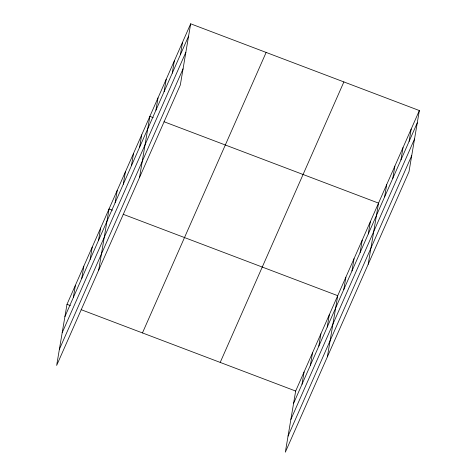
<?xml version="1.0" encoding="UTF-8"?>
<svg xmlns="http://www.w3.org/2000/svg" width="476" height="476" viewBox="0 0 476 476"><rect width="100%" height="100%" fill="white"/><g stroke="black" fill="none" stroke-linecap="round" stroke-linejoin="round"><path stroke-width="0.71" d="M190.674 23.8L66.997 304.301L56.65 365.449L180.333 84.954L190.674 23.8L419.35 110.551L409.003 171.699L285.326 452.2L295.667 391.046L419.35 110.551M73.322 297.548L75.404 285.225M81.729 278.472L83.818 266.149M90.142 259.396L92.225 247.074M98.55 240.32L100.632 228.004M98.705 270.082L109.046 208.928L112.413 210.208M115.127 202.734L117.209 190.418M123.29 184.224L125.372 171.901M131.447 165.713L133.536 153.391M139.611 147.197L141.699 134.875M139.516 177.518L149.857 116.364L153.23 117.643M155.938 110.17L158.02 97.854M164.101 91.66L166.184 79.337M172.264 73.143L174.347 60.827M180.428 54.633L182.51 42.31M301.998 384.293L304.081 371.976M310.406 365.223L312.488 352.9M318.819 346.147L320.901 333.825M327.226 327.072L329.309 314.755M327.375 356.833L337.722 295.679L123.195 214.295M343.797 289.485L345.885 277.163M351.96 270.975L354.049 258.652M360.124 252.458L362.206 240.142M368.287 233.948L370.37 221.626M368.192 264.263L378.533 203.115L164.006 121.731M384.614 196.921L386.696 184.599M392.777 178.411L394.86 166.088M400.941 159.894L403.023 147.578M409.104 141.384L411.187 129.061M64.909 316.617L188.591 36.122M62.183 332.736L185.866 52.235M59.375 349.336L183.058 68.836M142.455 332.926L266.138 52.425M220.209 362.42L343.886 81.92M293.585 403.368L417.268 122.867M290.86 419.481L414.536 138.986M288.051 436.087L411.728 155.587M66.997 304.301L70.365 305.574M81.146 309.668L295.667 391.046"/></g></svg>
